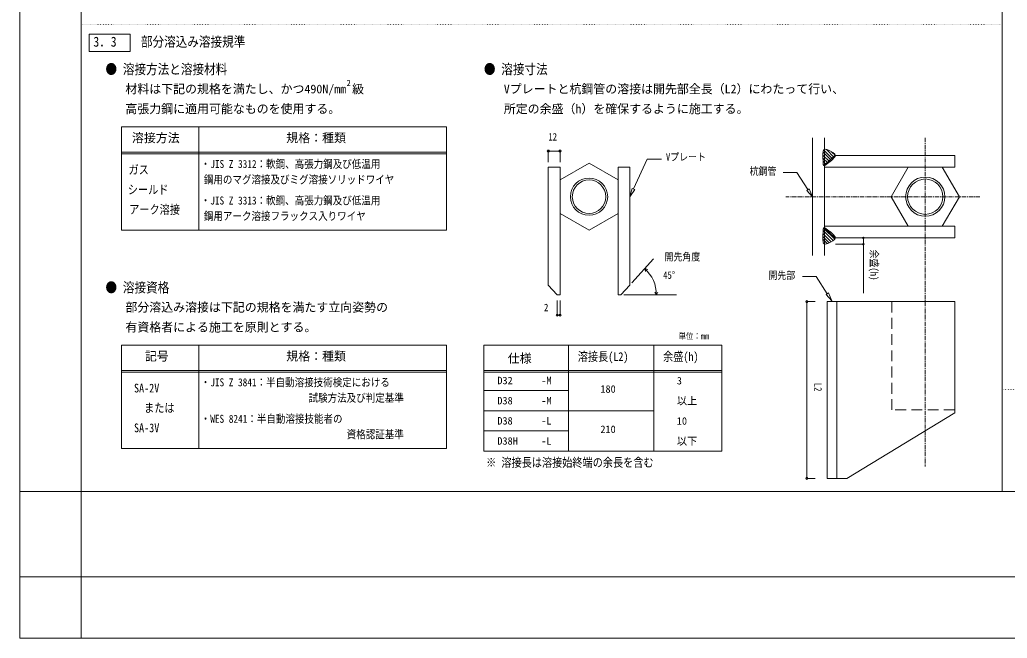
# Model space of a CAD drawing. Units: millimetres, scale not verified. Extents: x -29700 to 29700, y -21000 to 21000.
# Drawn here: x -29700 to -749, y -21000 to -2860 of the extents above; entities that cross this region are included whole.
import ezdxf
from ezdxf.enums import TextEntityAlignment as Align

# ---------------------------------------------------------------- set-up
doc = ezdxf.new("R2010")
doc.units = ezdxf.units.MM
doc.header["$LTSCALE"] = 100
for name, pattern in [('USER1', [0.26, 0.01, -0.25]), ('USER2', [2, 1.25, -0.25, 0.25, -0.25]), ('USER3', [4.7625, 3.175, -1.5875])]:
    doc.linetypes.add(name, pattern=pattern)
for name, color, linetype, lineweight in [('0-2_07_DOT', 4, 'USER1', 18), ('0-3_DEFPOINTS', 7, 'Continuous', 18), ('0-5_05_SUNPOU', 3, 'Continuous', 18), ('0-6_03_ZU', 2, 'Continuous', 18), ('0-7_06_HYOU', 7, 'Continuous', 15), ('0-8_00_WAKU', 9, 'Continuous', 18), ('0-9_08_CENTER', 1, 'USER2', 18), ('0-A_09_KAKOMI', 7, 'Continuous', 15)]:
    doc.layers.add(name, color=color, linetype=linetype, lineweight=lineweight)
doc.layers.add('0-4_02_TEXT', color=7, linetype='Continuous')
doc.styles.add('ＭＳ ゴシック', font='')
doc.styles.get('ＭＳ ゴシック').set_extended_font_data('MS Gothic')

msp = doc.modelspace()

# ---------------------------------------------------------------- linework, layer by layer
at = {"layer": '0-2_07_DOT'}
for p, q in [((-27900, -3000), (-900, -3000)), ((-900, -13700), (27900, -13700))]:
    msp.add_line(p, q, dxfattribs=at)
at = {"layer": '0-3_DEFPOINTS'}
for p, q in [((-29700, 21000), (-29700, -21000)), ((-29700, -16700), (-27900, -16700)), ((-27900, -16700), (-27900, -21000)), ((-29700, -19200), (29700, -19200)), ((-29700, -21000), (29700, -21000))]:
    msp.add_line(p, q, dxfattribs=at)
at = {"layer": '0-5_05_SUNPOU'}
for p, q in [((-14205.5, -7037.3), (-14205.5, -6711.4)), ((-14205.5, -6711.4), (-13859.9, -6711.4)), ((-13859.9, -7037.3), (-13859.9, -6711.4)), ((-6153, -6919.2), (-6002.5, -7069.6)), ((-6152, -6831.7), (-5952.8, -7030.9)), ((-6148.3, -6747.1), (-5905.8, -6989.6)), ((-6133, -6674), (-5861.3, -6945.6)), ((-6053.3, -6665.2), (-5819.5, -6899.1)), ((-5898.3, -6731.9), (-5787.9, -6842.3)), ((-6150.8, -7009.7), (-6054.9, -7105.6)), ((-6145.1, -7103.8), (-6112.1, -7136.9)), ((-6135.8, -8969.2), (-5808.8, -9296.3)), ((-6152.9, -9217.3), (-5967.8, -9402.5)), ((-6152.2, -9129.6), (-5909.4, -9372.4)), ((-6148.6, -9044.9), (-5856.5, -9336.9)), ((-5934.9, -9081.8), (-5827.5, -9189.1)), ((-4967.1, -9258.4), (-4967.1, -10874.6)), ((-6150.5, -9308.1), (-6032.2, -9426.4)), ((-6143.7, -9403.3), (-6108, -9439.1)), ((-5782.9, -9444.2), (-4967.1, -9444.2)), ((-11754.2, -10573.2), (-11118.8, -9867.4)), ((-11378.8, -10156.3), (-11355, -10245.1)), ((-11378.8, -10156.3), (-11289.9, -10180.1)), ((-11990.8, -10928.8), (-10448.9, -10928.8)), ((-11034.8, -10928.8), (-11085, -10851.6)), ((-11034.8, -10928.8), (-10993.1, -10846.8)), ((-13946.3, -11095.2), (-13946.3, -11524.3)), ((-13859.9, -11095.2), (-13859.9, -11524.3)), ((-6384.7, -11127.9), (-6627.2, -11127.9)), ((-6627.2, -11127.9), (-6627.2, -16311.9)), ((-13946.3, -11524.3), (-13859.9, -11524.3)), ((-6384.7, -16311.9), (-6627.2, -16311.9))]:
    msp.add_line(p, q, dxfattribs=at)
for points in [[(-11709.2, -7823.5), (-11309.1, -6947.6), (-10890.3, -6947.6)], [(-6595, -7841.5), (-6922.3, -7338.1), (-7320.3, -7338.1)], [(-6026.9, -10896), (-6354.2, -10392.6), (-6752.2, -10392.6)]]:
    msp.add_lwpolyline(points, dxfattribs=at)
for points in [[(-11746.8, -7805.9), (-11815.1, -8048.8), (-11671.7, -7841.2)], [(-6629.6, -7864.4), (-6457.3, -8048.8), (-6560.5, -7818.5)], [(-6061.5, -10918.9), (-5889.2, -11103.3), (-5992.4, -10873)]]:
    msp.add_lwpolyline(points, close=True, dxfattribs=at)
for centre, radius in [((-14205.5, -6711.4), 31.1), ((-13859.9, -6711.4), 31.1), ((-4967.1, -9258.4), 21.9), ((-4967.1, -9444.2), 21.9), ((-6627.2, -11127.9), 31.1), ((-13946.3, -11524.3), 31.1), ((-13859.9, -11524.3), 31.1), ((-6627.2, -16311.9), 31.1)]:
    msp.add_circle(centre, radius, dxfattribs=at)
for centre, radius, start, end in [((-6095.4, -6706.9), 50, 78.81509, 175.50986), ((-6194.1, -7206.3), 559, 45.59311, 78.81509), ((-3604.1, -6902.5), 2548.9, 175.50986, 184.65567), ((-6628.2, -6215), 1059.2, 299.93112, 321.54917), ((-5837.9, -6842.6), 50, 321.54917, 45.59311), ((-6114.7, -7107), 30, 184.65567, 299.93112), ((-6114.7, -8990.6), 30, 60.06888, 175.34433), ((-6628.2, -9882.5), 1059.2, 38.45083, 60.06888), ((-3604.1, -9195), 2548.9, 175.34433, 184.49014), ((-5837.9, -9254.9), 50, 314.40689, 38.45083), ((-6095.4, -9390.7), 50, 184.49014, 281.18491), ((-6194.1, -8891.3), 559, 281.18491, 314.40689), ((-12074.3, -10928.8), 1039.4, 0, 48.00485)]:
    msp.add_arc(centre, radius, start, end, dxfattribs=at)
at = {"layer": '0-6_03_ZU'}
for p, q in [((-6457.3, -6321), (-6457.3, -9776.5)), ((-6111.7, -9776.5), (-6111.7, -6321)), ((-6111.7, -6321), (-6111.7, -6653.3)), ((-6111.7, -7126.4), (-5801.3, -6839.2)), ((-14205.5, -7184.8), (-14205.5, -10640.9)), ((-13859.9, -7184.8), (-14205.5, -7184.8)), ((-13859.9, -7184.8), (-13859.9, -10928.8)), ((-12160.7, -7184.8), (-12160.7, -10928.8)), ((-12160.7, -7184.8), (-11815.1, -7184.8)), ((-11815.1, -7184.8), (-11815.1, -10640.9)), ((-6111.7, -7184.8), (-6111.7, -7126.4)), ((-6111.7, -7126.4), (-6111.7, -7184.8)), ((-2287.7, -7184.8), (-6111.7, -7184.8)), ((-6111.7, -7184.8), (-6111.7, -8912.8)), ((-2287.7, -8912.8), (-6111.7, -8912.8)), ((-6111.7, -8912.8), (-6111.7, -8971.1)), ((-6111.7, -8971.1), (-5801.3, -9258.4)), ((-6111.7, -9444.2), (-6111.7, -9776.5)), ((-12074.3, -10928.8), (-11815.1, -10640.9)), ((-12160.7, -10928.8), (-12103.1, -10928.8)), ((-12160.7, -10928.8), (-12074.3, -10928.8)), ((-5743.7, -11127.9), (-5743.7, -16311.9)), ((-2287.7, -11127.9), (-2287.7, -14386.8)), ((-5455.7, -16311.9), (-2287.7, -14386.8)), ((-5743.7, -16311.9), (-6031.7, -16311.9)), ((-5743.7, -16311.9), (-5455.7, -16311.9))]:
    msp.add_line(p, q, dxfattribs=at)
at = {"layer": '0-6_03_ZU', "linetype": 'USER3'}
for p in [(-4132.7, -11127.9), (-2287.7, -14295.9)]:
    msp.add_line(p, (-4132.7, -14295.9), dxfattribs=at)
at = {"layer": '0-6_03_ZU'}
for points in [[(-2287.7, -7184.8), (-2287.7, -6839.2), (-5801.3, -6839.2)], [(-2287.7, -8912.8), (-2287.7, -9258.4), (-5801.3, -9258.4)], [(-13859.9, -10928.8), (-13946.3, -10928.8), (-14205.5, -10640.9)], [(-2287.7, -11127.9), (-6031.7, -11127.9), (-6031.7, -16311.9)]]:
    msp.add_lwpolyline(points, dxfattribs=at)
for points in [[(-13859.9, -8539.3), (-13010.3, -9029.8), (-12160.7, -8539.3), (-12160.7, -7558.3), (-13010.3, -7067.7), (-13859.9, -7558.3)], [(-2652.8, -8912.8), (-2154, -8048.8), (-2652.8, -7184.8), (-3650.5, -7184.8), (-4149.3, -8048.8), (-3650.5, -8912.8)]]:
    msp.add_lwpolyline(points, close=True, dxfattribs=at)
for centre, radius in [((-13010.3, -8048.8), 547.2), ((-3151.7, -8048.8), 576), ((-13010.3, -8048.8), 489.6), ((-3151.7, -8048.8), 518.4)]:
    msp.add_circle(centre, radius, dxfattribs=at)
at = {"layer": '0-7_06_HYOU'}
for p, q in [((-26719.5, -9035.5), (-26719.5, -6001.2)), ((-26719.5, -6001.2), (-17192.6, -6001.2)), ((-24454.1, -9035.5), (-24454.1, -6001.2)), ((-17192.6, -9035.5), (-17192.6, -6001.2)), ((-26719.5, -6742.1), (-17192.6, -6742.1)), ((-26719.5, -6792.1), (-17192.6, -6792.1)), ((-26719.5, -9035.5), (-17192.6, -9035.5)), ((-26719.5, -15438.5), (-26719.5, -12404.2)), ((-26719.5, -12404.2), (-17192.6, -12404.2)), ((-24454.1, -15438.5), (-24454.1, -12404.2)), ((-17192.6, -15438.5), (-17192.6, -12404.2)), ((-16092.6, -15508.5), (-16092.6, -12404.2)), ((-16092.6, -12404.2), (-9112.3, -12404.2)), ((-13612.3, -15508.5), (-13612.3, -12404.2)), ((-11112.3, -15508.5), (-11112.3, -12404.2)), ((-9112.3, -15508.5), (-9112.3, -12404.2)), ((-26719.5, -13145.1), (-17192.6, -13145.1)), ((-26719.5, -13195.1), (-17192.6, -13195.1)), ((-16092.6, -13145.1), (-9112.3, -13145.1)), ((-16092.6, -13195.1), (-9112.3, -13195.1)), ((-16092.6, -13736), (-13612.3, -13736)), ((-16092.6, -14326.8), (-11112.3, -14326.8)), ((-16092.6, -14917.7), (-13612.3, -14917.7)), ((-26719.5, -15438.5), (-17192.6, -15438.5)), ((-16092.6, -15508.5), (-9112.3, -15508.5))]:
    msp.add_line(p, q, dxfattribs=at)
at = {"layer": '0-8_00_WAKU'}
for p, q in [((-27900, -16700), (-27900, 16550)), ((-900, -16700), (-900, 16550)), ((-27900, -16700), (27900, -16700))]:
    msp.add_line(p, q, dxfattribs=at)
at = {"layer": '0-9_08_CENTER'}
for p, q in [((-3151.7, -6326.2), (-3151.7, -15958.1)), ((-1550.8, -8048.8), (-7236.8, -8048.8))]:
    msp.add_line(p, q, dxfattribs=at)
at = {"layer": '0-A_09_KAKOMI'}
for q in [(-26465, -3286.9), (-27665, -3786.9)]:
    msp.add_line((-26465, -3786.9), q, dxfattribs=at)
msp.add_lwpolyline([(-26465, -3286.9), (-27665, -3286.9), (-27665, -3786.9)], dxfattribs=at)

# ---------------------------------------------------------------- texts
at = {"layer": '0-4_02_TEXT', "style": 'ＭＳ ゴシック', "width": 0.85}
for s, height, p in [('3．3', 293.3, (-27540.2, -3738.2)), ('部分溶込み溶接規準', 293.3, (-26147.8, -3738.2)), ('● 溶接方法と溶接材料', 293.3, (-27186.6, -4543.5)), ('● 溶接寸法', 293.3, (-16092.6, -4543.5)), ('2', 183.3, (-20116, -4860.4)), ('12', 219.9, (-14202.7, -6469.4)), ('・JIS Z 3312：軟鋼、高張力鋼及び低温用', 234.6, (-24393.3, -7278.3)), ('Vプレート', 219.9, (-10756.4, -7059.2)), ('ガス', 256.6, (-26511.4, -7465.3)), ('杭鋼管', 219.9, (-8300.6, -7477.5)), ('鋼用のマグ溶接及びミグ溶接ソリッドワイヤ', 234.6, (-24302.6, -7735.4)), ('シールド', 256.6, (-26531.2, -8048.6)), ('・JIS Z 3313：軟鋼、高張力鋼及び低温用', 234.6, (-24393.3, -8349.2)), ('アーク溶接', 256.6, (-26491.5, -8631.9)), ('鋼用アーク溶接フラックス入りワイヤ', 234.6, (-24302.6, -8806.3)), ('開先角度', 219.9, (-10797.2, -9990.1)), ('45°', 219.9, (-10837.2, -10524.7)), ('開先部', 219.9, (-7749.6, -10532)), ('● 溶接資格', 293.3, (-27186.6, -10946.5)), ('2', 219.9, (-14330.5, -11473.6)), ('単位：mm', 183.3, (-10389, -12283.6)), ('溶接長(L2)', 256.6, (-13340.3, -12944.9)), ('余盛(h)', 256.6, (-10840.3, -12944.9)), ('SA-2V', 256.6, (-26350.6, -13868.3)), ('・JIS Z 3841：半自動溶接技術検定における', 234.6, (-24393.3, -13681.3)), ('\u3000\u3000\u3000\u3000\u3000\u3000\u3000\u3000\u3000\u3000\u3000試験方法及び判定基準', 234.6, (-24302.6, -14138.5)), ('\u3000または', 256.6, (-26350.6, -14451.6)), ('・WES 8241：半自動溶接技能者の', 234.6, (-24393.3, -14752.2)), ('SA-3V', 256.6, (-26350.6, -15034.9)), ('\u3000\u3000\u3000\u3000\u3000\u3000\u3000\u3000\u3000\u3000\u3000\u3000\u3000\u3000\u3000資格認証基準', 234.6, (-24302.6, -15209.3)), ('※ 溶接長は溶接始終端の余長を含む', 256.6, (-16026.9, -16051))]:
    msp.add_text(s, height=height, dxfattribs=at).set_placement(p, align=Align.BOTTOM_LEFT)
at = {"layer": '0-4_02_TEXT', "style": 'ＭＳ ゴシック'}
for s, height, p in [('材料は下記の規格を満たし、かつ490N/mm 級', 256.6, (-26603.2, -5096)), ('Vプレートと杭鋼管の溶接は開先部全長（L2）にわたって行い、', 256.6, (-15509.2, -5096)), ('高張力鋼に適用可能なものを使用する。', 256.6, (-26603.2, -5679.3)), ('所定の余盛（h）を確保するように施工する。', 256.6, (-15509.2, -5679.3)), ('溶接方法', 256.6, (-26411.4, -6531.2)), ('規格：種類', 256.6, (-21885.7, -6531.2)), ('部分溶込み溶接は下記の規格を満たす立向姿勢の', 256.6, (-26603.2, -11499)), ('有資格者による施工を原則とする。', 256.6, (-26603.2, -12082.3)), ('記号', 256.6, (-26031.9, -12934.2)), ('規格：種類', 256.6, (-21885.7, -12934.2)), ('仕様', 256.6, (-15392.4, -12996.8)), ('D32', 219.9, (-15697.5, -13616.8)), ('-M', 219.9, (-14407.7, -13616.8)), ('180', 219.9, (-12677.2, -13865.7)), ('3', 219.9, (-10436.4, -13622.6)), ('D38', 219.9, (-15697.5, -14207.7)), ('-M', 219.9, (-14407.7, -14207.7)), ('以上', 219.9, (-10436.4, -14212.2)), ('D38', 219.9, (-15697.5, -14798.5)), ('-L', 219.9, (-14407.7, -14798.5)), ('210', 219.9, (-12677.2, -15047.4)), ('10', 219.9, (-10436.4, -14804.4)), ('D38H', 219.9, (-15697.5, -15389.4)), ('-L', 219.9, (-14407.7, -15389.4)), ('以下', 219.9, (-10436.4, -15393.9))]:
    msp.add_text(s, height=height, dxfattribs=at).set_placement(p, align=Align.BOTTOM_LEFT)
at = {"layer": '0-4_02_TEXT', "style": 'ＭＳ ゴシック', "width": 0.85}
for s, p in [('余盛(h)', (-4825.8, -9600.9)), ('L2', (-6471.2, -13507.4))]:
    msp.add_text(s, height=219.9, rotation=270, dxfattribs=at).set_placement(p, align=Align.BOTTOM_LEFT)

doc.saveas('drawing.dxf')
